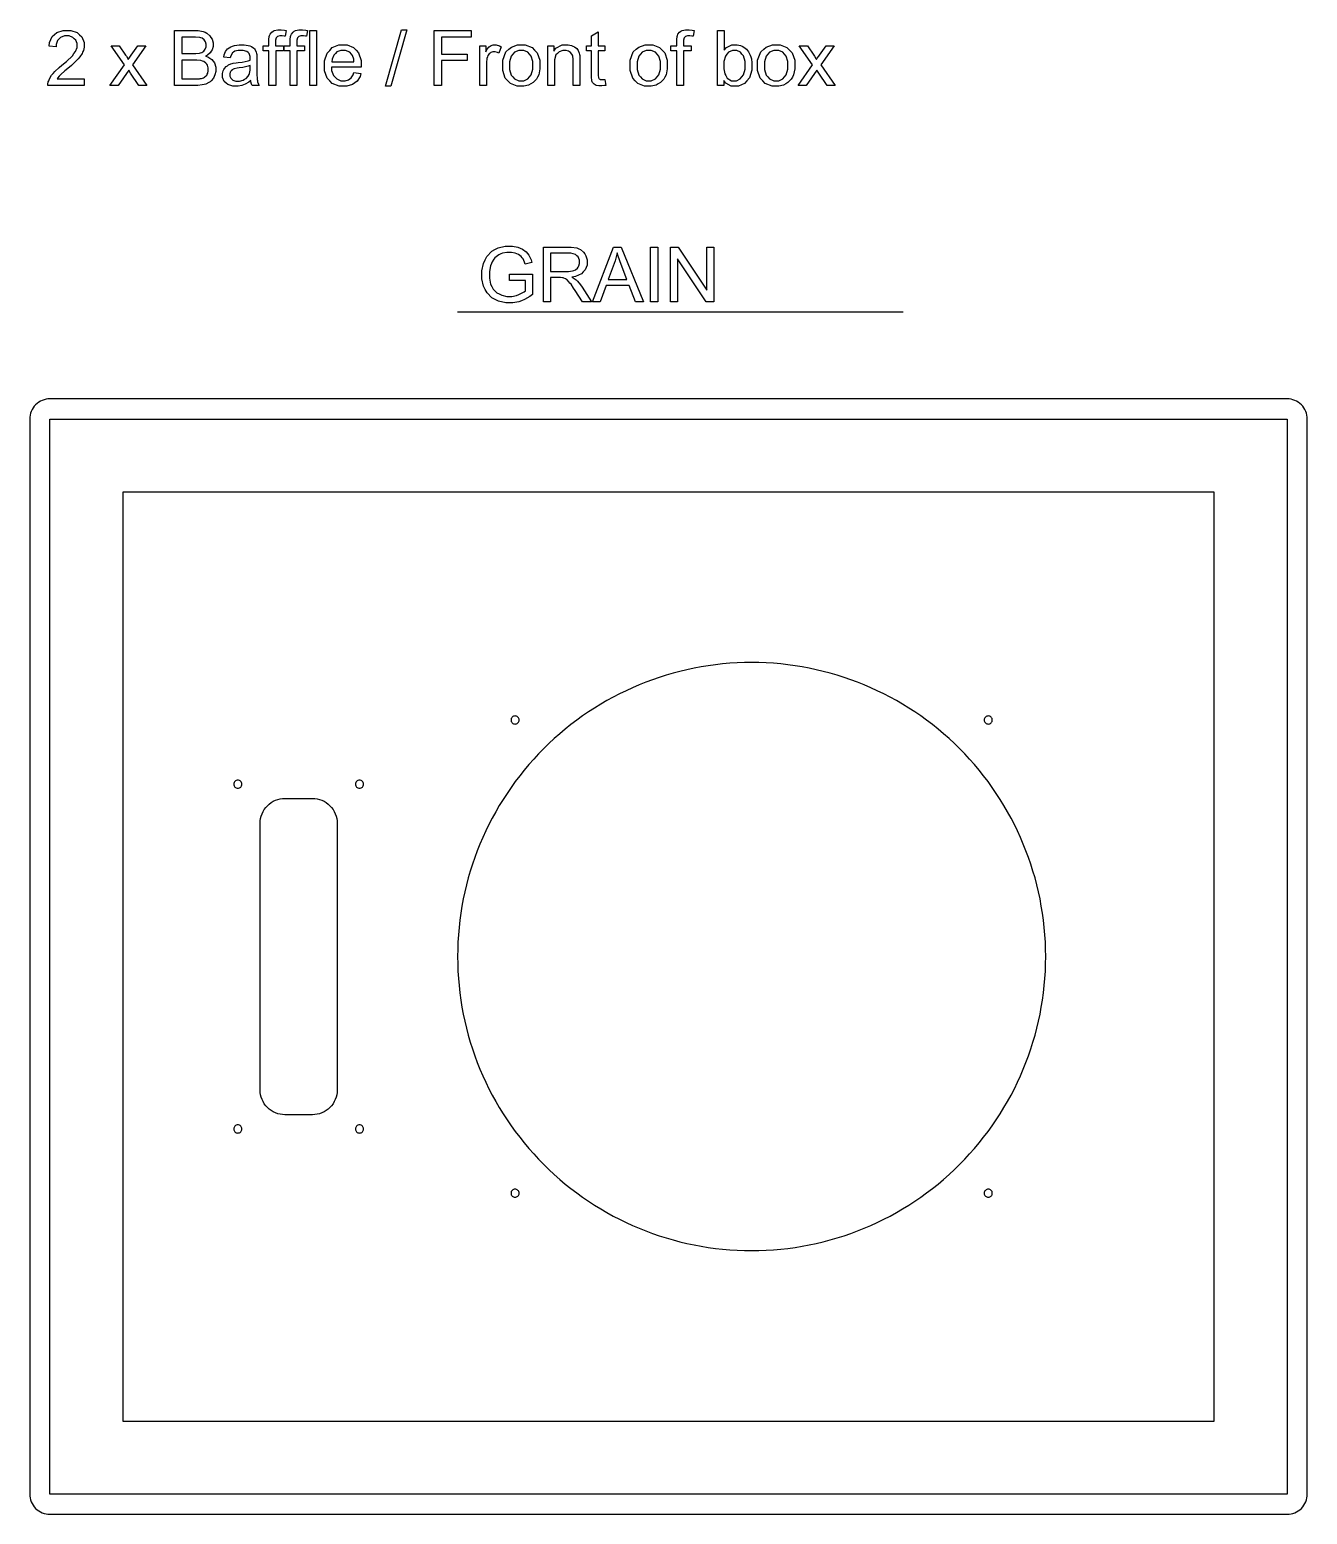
# Model space of a CAD drawing. Extents: x -3889 to -458, y -943 to -393.
# Drawn here: x -3889 to -3574, y -787.5 to -421.4 of the extents above; entities that cross this region are included whole.
import ezdxf

# ---------------------------------------------------------------- set-up
doc = ezdxf.new("R2010")
doc.units = 0
for name, color, linetype in [('ANNO', 7, 'CONTINUOUS'), ('HOLE-D2-9', 70, 'CONTINUOUS'), ('HOLE-D2-THRU', 3, 'CONTINUOUS'), ('NEST-BOUNDARY', 7, 'CONTINUOUS'), ('POCKET-9', 1, 'CONTINUOUS'), ('PROFILE', 5, 'CONTINUOUS')]:
    doc.layers.add(name, color=color, linetype=linetype)

msp = doc.modelspace()

# ---------------------------------------------------------------- linework, layer by layer
at = {"layer": 'ANNO'}
for points in [[(-3875.56, -433.58), (-3875.56, -435.17), (-3884.47, -435.17), (-3884.48, -434.87), (-3884.38, -434.29), (-3884.28, -434.02), (-3884.11, -433.56), (-3883.56, -432.67), (-3883.19, -432.22), (-3882.81, -431.78), (-3881.73, -430.76), (-3881.02, -430.18), (-3879.93, -429.28), (-3878.44, -427.85), (-3878.05, -427.32), (-3877.67, -426.79), (-3877.28, -425.8), (-3877.28, -425.33), (-3877.28, -424.84), (-3877.63, -424.01), (-3877.98, -423.67), (-3878.33, -423.33), (-3879.25, -422.99), (-3879.82, -422.99), (-3880.42, -422.99), (-3881.37, -423.35), (-3881.73, -423.71), (-3882.09, -424.07), (-3882.46, -425.06), (-3882.46, -425.69), (-3884.16, -425.52), (-3884.07, -424.56), (-3883.42, -423.11), (-3882.84, -422.61), (-3882.27, -422.11), (-3880.74, -421.62), (-3879.78, -421.62), (-3878.81, -421.62), (-3877.27, -422.15), (-3876.71, -422.69), (-3876.14, -423.23), (-3875.57, -424.57), (-3875.57, -425.36), (-3875.57, -425.77), (-3875.74, -426.57), (-3875.91, -426.96), (-3876.07, -427.35), (-3876.62, -428.17), (-3877.01, -428.61), (-3877.39, -429.04), (-3878.67, -430.23), (-3879.56, -430.98), (-3880.3, -431.61), (-3881.26, -432.46), (-3881.47, -432.68), (-3881.68, -432.9), (-3882.03, -433.35), (-3882.17, -433.58)], [(-3853.29, -435.17), (-3853.29, -421.67), (-3848.22, -421.67), (-3847.45, -421.67), (-3846.2, -421.87), (-3845.74, -422.08), (-3845.27, -422.28), (-3844.54, -422.92), (-3844.27, -423.34), (-3844.01, -423.77), (-3843.74, -424.66), (-3843.74, -425.12), (-3843.74, -425.56), (-3843.98, -426.37), (-3844.21, -426.75), (-3844.44, -427.14), (-3845.15, -427.75), (-3845.63, -427.99), (-3845.02, -428.17), (-3844.08, -428.78), (-3843.75, -429.21), (-3843.42, -429.65), (-3843.09, -430.67), (-3843.09, -431.26), (-3843.09, -431.73), (-3843.29, -432.61), (-3843.49, -433.02), (-3843.69, -433.43), (-3844.19, -434.06), (-3844.48, -434.28), (-3844.78, -434.5), (-3845.52, -434.83), (-3845.96, -434.94), (-3846.41, -435.06), (-3847.49, -435.17), (-3848.14, -435.17)], [(-3851.5, -427.34), (-3848.58, -427.34), (-3847.98, -427.34), (-3847.13, -427.26), (-3846.87, -427.18), (-3846.53, -427.08), (-3846.02, -426.75), (-3845.84, -426.51), (-3845.67, -426.28), (-3845.5, -425.69), (-3845.5, -425.33), (-3845.5, -425), (-3845.66, -424.41), (-3845.82, -424.15), (-3845.98, -423.9), (-3846.44, -423.55), (-3846.74, -423.45), (-3847.04, -423.36), (-3848.07, -423.26), (-3848.8, -423.26), (-3851.5, -423.26)], [(-3829.98, -435.17), (-3829.98, -426.66), (-3831.44, -426.66), (-3831.44, -425.38), (-3829.98, -425.38), (-3829.98, -424.34), (-3829.98, -423.85), (-3829.89, -423.12), (-3829.81, -422.88), (-3829.69, -422.56), (-3829.27, -422.04), (-3828.96, -421.84), (-3828.66, -421.64), (-3827.82, -421.44), (-3827.28, -421.44), (-3826.93, -421.44), (-3826.15, -421.52), (-3825.73, -421.61), (-3825.98, -423.04), (-3826.24, -423), (-3826.72, -422.95), (-3826.95, -422.95), (-3827.33, -422.95), (-3827.86, -423.11), (-3828.02, -423.27), (-3828.18, -423.44), (-3828.33, -424.04), (-3828.33, -424.48), (-3828.33, -425.38), (-3826.43, -425.38), (-3826.43, -426.66), (-3828.32, -426.66), (-3828.32, -435.17)], [(-3824.74, -435.17), (-3824.74, -426.66), (-3826.2, -426.66), (-3826.2, -425.38), (-3824.74, -425.38), (-3824.74, -424.34), (-3824.74, -423.85), (-3824.66, -423.12), (-3824.57, -422.88), (-3824.45, -422.56), (-3824.03, -422.04), (-3823.73, -421.84), (-3823.42, -421.64), (-3822.58, -421.44), (-3822.04, -421.44), (-3821.69, -421.44), (-3820.91, -421.52), (-3820.49, -421.61), (-3820.74, -423.04), (-3821, -423), (-3821.49, -422.95), (-3821.72, -422.95), (-3822.09, -422.95), (-3822.63, -423.11), (-3822.78, -423.27), (-3822.94, -423.44), (-3823.1, -424.04), (-3823.1, -424.48), (-3823.1, -425.38), (-3821.19, -425.38), (-3821.19, -426.66), (-3823.08, -426.66), (-3823.08, -435.17)], [(-3819.94, -435.17), (-3819.94, -421.67), (-3818.28, -421.67), (-3818.28, -435.17)], [(-3801.24, -435.4), (-3797.33, -421.45), (-3795.99, -421.45), (-3799.91, -435.4)], [(-3789.22, -435.17), (-3789.22, -421.67), (-3780.12, -421.67), (-3780.12, -423.26), (-3787.43, -423.26), (-3787.43, -427.45), (-3781.1, -427.45), (-3781.1, -429.04), (-3787.43, -429.04), (-3787.43, -435.17)], [(-3747.16, -433.69), (-3746.92, -435.16), (-3747.27, -435.23), (-3747.89, -435.3), (-3748.17, -435.3), (-3748.62, -435.3), (-3749.32, -435.16), (-3749.57, -435.02), (-3749.82, -434.88), (-3750.17, -434.5), (-3750.27, -434.27), (-3750.37, -434.03), (-3750.47, -433.05), (-3750.47, -432.3), (-3750.47, -426.66), (-3751.7, -426.66), (-3751.7, -425.38), (-3750.47, -425.38), (-3750.47, -422.96), (-3748.81, -421.97), (-3748.81, -425.38), (-3747.16, -425.38), (-3747.16, -426.66), (-3748.81, -426.66), (-3748.81, -432.4), (-3748.81, -432.75), (-3748.77, -433.21), (-3748.72, -433.31), (-3748.68, -433.41), (-3748.54, -433.57), (-3748.44, -433.63), (-3748.34, -433.69), (-3748.06, -433.75), (-3747.88, -433.75), (-3747.75, -433.75), (-3747.39, -433.72)], [(-3729.43, -435.17), (-3729.43, -426.66), (-3730.89, -426.66), (-3730.89, -425.38), (-3729.43, -425.38), (-3729.43, -424.34), (-3729.43, -423.85), (-3729.35, -423.12), (-3729.26, -422.88), (-3729.14, -422.56), (-3728.72, -422.04), (-3728.42, -421.84), (-3728.11, -421.64), (-3727.27, -421.44), (-3726.73, -421.44), (-3726.38, -421.44), (-3725.6, -421.52), (-3725.18, -421.61), (-3725.43, -423.04), (-3725.69, -423), (-3726.18, -422.95), (-3726.41, -422.95), (-3726.78, -422.95), (-3727.32, -423.11), (-3727.47, -423.27), (-3727.63, -423.44), (-3727.79, -424.04), (-3727.79, -424.48), (-3727.79, -425.38), (-3725.88, -425.38), (-3725.88, -426.66), (-3727.77, -426.66), (-3727.77, -435.17)], [(-3717.83, -435.17), (-3719.37, -435.17), (-3719.37, -421.67), (-3717.71, -421.67), (-3717.71, -426.48), (-3717.18, -425.83), (-3715.84, -425.17), (-3715.03, -425.17), (-3714.58, -425.17), (-3713.72, -425.35), (-3713.32, -425.53), (-3712.92, -425.71), (-3712.26, -426.22), (-3712, -426.55), (-3711.74, -426.88), (-3711.33, -427.68), (-3711.18, -428.14), (-3711.04, -428.6), (-3710.89, -429.6), (-3710.89, -430.13), (-3710.89, -431.39), (-3711.51, -433.33), (-3712.13, -434.01), (-3712.75, -434.7), (-3714.24, -435.39), (-3715.11, -435.39), (-3715.98, -435.39), (-3717.33, -434.66), (-3717.83, -433.94)], [(-3869.19, -435.17), (-3865.62, -430.1), (-3868.92, -425.38), (-3866.87, -425.38), (-3865.33, -427.68), (-3865.12, -428), (-3864.79, -428.54), (-3864.67, -428.75), (-3864.46, -428.47), (-3864.09, -427.94), (-3863.93, -427.7), (-3862.29, -425.38), (-3860.3, -425.38), (-3863.6, -430.07), (-3860.05, -435.17), (-3862.07, -435.17), (-3864.09, -432.14), (-3864.56, -431.39), (-3867.19, -435.17)], [(-3834.48, -433.97), (-3834.94, -434.36), (-3835.83, -434.91), (-3836.26, -435.07), (-3836.68, -435.23), (-3837.59, -435.39), (-3838.08, -435.39), (-3838.89, -435.39), (-3840.12, -434.99), (-3840.56, -434.6), (-3840.99, -434.21), (-3841.42, -433.2), (-3841.42, -432.59), (-3841.42, -432.23), (-3841.26, -431.57), (-3841.09, -431.28), (-3840.93, -430.98), (-3840.5, -430.5), (-3840.24, -430.32), (-3839.97, -430.14), (-3839.38, -429.87), (-3839.05, -429.78), (-3838.8, -429.71), (-3838.07, -429.59), (-3837.58, -429.53), (-3836.57, -429.41), (-3835.1, -429.13), (-3834.63, -428.96), (-3834.62, -428.79), (-3834.62, -428.57), (-3834.62, -428.53), (-3834.62, -428.02), (-3834.85, -427.31), (-3835.08, -427.1), (-3835.4, -426.82), (-3836.34, -426.54), (-3836.97, -426.54), (-3837.55, -426.54), (-3838.42, -426.75), (-3838.69, -426.95), (-3838.97, -427.15), (-3839.38, -427.88), (-3839.52, -428.39), (-3841.14, -428.18), (-3841.03, -427.66), (-3840.66, -426.82), (-3840.41, -426.5), (-3840.16, -426.18), (-3839.42, -425.68), (-3838.94, -425.51), (-3838.47, -425.34), (-3837.36, -425.17), (-3836.73, -425.17), (-3836.1, -425.17), (-3835.08, -425.31), (-3834.69, -425.46), (-3834.3, -425.61), (-3833.72, -425.98), (-3833.54, -426.2), (-3833.36, -426.43), (-3833.1, -426.99), (-3833.02, -427.33), (-3832.98, -427.54), (-3832.94, -428.31), (-3832.94, -428.86), (-3832.94, -431.07), (-3832.94, -432.22), (-3832.89, -433.69), (-3832.84, -433.99), (-3832.78, -434.3), (-3832.57, -434.89), (-3832.42, -435.17), (-3834.14, -435.17), (-3834.27, -434.91), (-3834.44, -434.31)], [(-3809.04, -432.01), (-3807.32, -432.23), (-3807.52, -432.98), (-3808.27, -434.14), (-3808.82, -434.56), (-3809.37, -434.97), (-3810.76, -435.39), (-3811.62, -435.39), (-3812.69, -435.39), (-3814.39, -434.73), (-3815.01, -434.06), (-3815.64, -433.4), (-3816.27, -431.55), (-3816.27, -430.36), (-3816.27, -429.13), (-3815.63, -427.21), (-3815, -426.53), (-3814.37, -425.85), (-3812.72, -425.17), (-3811.71, -425.17), (-3810.73, -425.17), (-3809.13, -425.83), (-3808.51, -426.5), (-3807.89, -427.17), (-3807.26, -429.05), (-3807.26, -430.26), (-3807.26, -430.33), (-3807.27, -430.55), (-3807.27, -430.7), (-3814.57, -430.7), (-3814.52, -431.51), (-3814.07, -432.74), (-3813.66, -433.17), (-3813.25, -433.59), (-3812.23, -434.02), (-3811.61, -434.02), (-3811.16, -434.02), (-3810.38, -433.78), (-3810.06, -433.54), (-3809.74, -433.3), (-3809.23, -432.54)], [(-3814.47, -429.34), (-3809.02, -429.34), (-3809.07, -428.72), (-3809.39, -427.8), (-3809.65, -427.49), (-3810.04, -427.01), (-3811.07, -426.53), (-3811.7, -426.53), (-3812.27, -426.53), (-3813.23, -426.91), (-3813.61, -427.29), (-3814, -427.68), (-3814.43, -428.7)], [(-3778.02, -435.17), (-3778.02, -425.38), (-3776.53, -425.38), (-3776.53, -426.87), (-3776.24, -426.35), (-3775.72, -425.66), (-3775.47, -425.5), (-3775.23, -425.33), (-3774.7, -425.17), (-3774.42, -425.17), (-3774, -425.17), (-3773.15, -425.43), (-3772.72, -425.7), (-3773.29, -427.23), (-3773.6, -427.06), (-3774.2, -426.88), (-3774.5, -426.88), (-3774.77, -426.88), (-3775.26, -427.04), (-3775.47, -427.21), (-3775.69, -427.37), (-3776, -427.82), (-3776.09, -428.11), (-3776.23, -428.56), (-3776.36, -429.52), (-3776.36, -430.05), (-3776.36, -435.17)], [(-3772.35, -430.28), (-3772.35, -428.92), (-3771.6, -426.91), (-3770.85, -426.25), (-3770.21, -425.71), (-3768.68, -425.17), (-3767.77, -425.17), (-3766.77, -425.17), (-3765.12, -425.83), (-3764.48, -426.49), (-3763.84, -427.15), (-3763.2, -428.97), (-3763.2, -430.14), (-3763.2, -431.08), (-3763.48, -432.57), (-3763.77, -433.11), (-3764.05, -433.65), (-3764.87, -434.49), (-3765.41, -434.79), (-3765.95, -435.09), (-3767.13, -435.39), (-3767.77, -435.39), (-3768.8, -435.39), (-3770.46, -434.73), (-3771.09, -434.07), (-3771.72, -433.41), (-3772.35, -431.51)], [(-3770.65, -430.28), (-3770.65, -431.22), (-3770.24, -432.62), (-3769.83, -433.09), (-3769.42, -433.56), (-3768.39, -434.02), (-3767.77, -434.02), (-3767.16, -434.02), (-3766.13, -433.55), (-3765.72, -433.08), (-3765.31, -432.61), (-3764.9, -431.18), (-3764.9, -430.22), (-3764.9, -429.32), (-3765.31, -427.94), (-3765.73, -427.48), (-3766.14, -427.01), (-3767.16, -426.54), (-3767.77, -426.54), (-3768.39, -426.54), (-3769.42, -427.01), (-3769.83, -427.47), (-3770.24, -427.94), (-3770.65, -429.34)], [(-3761.26, -435.17), (-3761.26, -425.38), (-3759.76, -425.38), (-3759.76, -426.77), (-3759.22, -425.97), (-3757.67, -425.17), (-3756.65, -425.17), (-3756.21, -425.17), (-3755.4, -425.33), (-3755.03, -425.48), (-3754.66, -425.64), (-3754.11, -426.06), (-3753.93, -426.32), (-3753.74, -426.58), (-3753.48, -427.19), (-3753.41, -427.54), (-3753.36, -427.77), (-3753.32, -428.58), (-3753.32, -429.15), (-3753.32, -435.17), (-3754.98, -435.17), (-3754.98, -429.22), (-3754.98, -428.71), (-3755.08, -427.95), (-3755.17, -427.7), (-3755.27, -427.45), (-3755.61, -427.05), (-3755.86, -426.9), (-3756.1, -426.75), (-3756.68, -426.6), (-3757.01, -426.6), (-3757.54, -426.6), (-3758.45, -426.93), (-3758.83, -427.27), (-3759.21, -427.61), (-3759.6, -428.88), (-3759.6, -429.82), (-3759.6, -435.17)], [(-3740.93, -430.28), (-3740.93, -428.92), (-3740.17, -426.91), (-3739.42, -426.25), (-3738.79, -425.71), (-3737.25, -425.17), (-3736.34, -425.17), (-3735.34, -425.17), (-3733.69, -425.83), (-3733.05, -426.49), (-3732.41, -427.15), (-3731.77, -428.97), (-3731.77, -430.14), (-3731.77, -431.08), (-3732.06, -432.57), (-3732.34, -433.11), (-3732.62, -433.65), (-3733.44, -434.49), (-3733.99, -434.79), (-3734.53, -435.09), (-3735.71, -435.39), (-3736.34, -435.39), (-3737.37, -435.39), (-3739.03, -434.73), (-3739.66, -434.07), (-3740.29, -433.41), (-3740.93, -431.51)], [(-3739.22, -430.28), (-3739.22, -431.22), (-3738.82, -432.62), (-3738.41, -433.09), (-3738, -433.56), (-3736.97, -434.02), (-3736.34, -434.02), (-3735.73, -434.02), (-3734.7, -433.55), (-3734.29, -433.08), (-3733.88, -432.61), (-3733.47, -431.18), (-3733.47, -430.22), (-3733.47, -429.32), (-3733.89, -427.94), (-3734.3, -427.48), (-3734.71, -427.01), (-3735.73, -426.54), (-3736.34, -426.54), (-3736.97, -426.54), (-3738, -427.01), (-3738.41, -427.47), (-3738.82, -427.94), (-3739.22, -429.34)], [(-3717.84, -430.2), (-3717.84, -431.08), (-3717.6, -432.35), (-3717.36, -432.74), (-3716.97, -433.38), (-3715.92, -434.02), (-3715.25, -434.02), (-3714.71, -434.02), (-3713.77, -433.55), (-3713.38, -433.08), (-3712.98, -432.61), (-3712.59, -431.2), (-3712.59, -430.27), (-3712.59, -429.31), (-3712.97, -427.9), (-3713.35, -427.44), (-3713.73, -426.99), (-3714.64, -426.53), (-3715.18, -426.53), (-3715.72, -426.53), (-3716.66, -427), (-3717.05, -427.47), (-3717.45, -427.94), (-3717.84, -429.31)], [(-3709.5, -430.28), (-3709.5, -428.92), (-3708.74, -426.91), (-3707.99, -426.25), (-3707.36, -425.71), (-3705.82, -425.17), (-3704.92, -425.17), (-3703.91, -425.17), (-3702.26, -425.83), (-3701.62, -426.49), (-3700.98, -427.15), (-3700.34, -428.97), (-3700.34, -430.14), (-3700.34, -431.08), (-3700.63, -432.57), (-3700.91, -433.11), (-3701.19, -433.65), (-3702.02, -434.49), (-3702.56, -434.79), (-3703.1, -435.09), (-3704.28, -435.39), (-3704.92, -435.39), (-3705.94, -435.39), (-3707.6, -434.73), (-3708.23, -434.07), (-3708.87, -433.41), (-3709.5, -431.51)], [(-3707.8, -430.28), (-3707.8, -431.22), (-3707.39, -432.62), (-3706.98, -433.09), (-3706.57, -433.56), (-3705.54, -434.02), (-3704.92, -434.02), (-3704.3, -434.02), (-3703.27, -433.55), (-3702.86, -433.08), (-3702.46, -432.61), (-3702.05, -431.18), (-3702.05, -430.22), (-3702.05, -429.32), (-3702.46, -427.94), (-3702.87, -427.48), (-3703.28, -427.01), (-3704.3, -426.54), (-3704.92, -426.54), (-3705.54, -426.54), (-3706.57, -427.01), (-3706.98, -427.47), (-3707.39, -427.94), (-3707.8, -429.34)], [(-3699.51, -435.17), (-3695.94, -430.1), (-3699.24, -425.38), (-3697.19, -425.38), (-3695.65, -427.68), (-3695.44, -428), (-3695.11, -428.54), (-3694.99, -428.75), (-3694.78, -428.47), (-3694.41, -427.94), (-3694.25, -427.7), (-3692.61, -425.38), (-3690.62, -425.38), (-3693.92, -430.07), (-3690.37, -435.17), (-3692.39, -435.17), (-3694.41, -432.14), (-3694.88, -431.39), (-3697.5, -435.17)], [(-3851.5, -433.58), (-3848.13, -433.58), (-3847.7, -433.58), (-3847.09, -433.54), (-3846.92, -433.51), (-3846.61, -433.46), (-3846.09, -433.27), (-3845.88, -433.14), (-3845.67, -433.01), (-3845.33, -432.64), (-3845.2, -432.39), (-3845.06, -432.15), (-3844.93, -431.58), (-3844.93, -431.25), (-3844.93, -430.88), (-3845.12, -430.22), (-3845.32, -429.94), (-3845.51, -429.66), (-3846.05, -429.27), (-3846.4, -429.16), (-3846.74, -429.05), (-3847.73, -428.93), (-3848.38, -428.93), (-3851.5, -428.93)], [(-3834.62, -430.26), (-3835.07, -430.44), (-3836.42, -430.75), (-3837.32, -430.88), (-3837.83, -430.96), (-3838.56, -431.12), (-3838.77, -431.21), (-3838.98, -431.31), (-3839.31, -431.58), (-3839.42, -431.75), (-3839.54, -431.93), (-3839.65, -432.32), (-3839.65, -432.54), (-3839.65, -432.87), (-3839.4, -433.43), (-3839.15, -433.65), (-3838.9, -433.87), (-3838.17, -434.09), (-3837.68, -434.09), (-3837.21, -434.09), (-3836.36, -433.88), (-3835.98, -433.67), (-3835.61, -433.46), (-3835.07, -432.89), (-3834.89, -432.52), (-3834.76, -432.24), (-3834.63, -431.41), (-3834.63, -430.86)], [(-3770.7, -483.27), (-3770.7, -481.68), (-3764.98, -481.68), (-3764.98, -486.69), (-3765.64, -487.21), (-3766.99, -488), (-3767.69, -488.27), (-3768.39, -488.53), (-3769.83, -488.79), (-3770.57, -488.79), (-3771.56, -488.79), (-3773.37, -488.37), (-3774.18, -487.94), (-3774.99, -487.52), (-3776.22, -486.29), (-3776.64, -485.48), (-3777.05, -484.67), (-3777.46, -482.87), (-3777.46, -481.88), (-3777.46, -480.89), (-3777.05, -479.06), (-3776.64, -478.2), (-3776.23, -477.35), (-3775.04, -476.08), (-3774.27, -475.66), (-3773.5, -475.25), (-3771.71, -474.84), (-3770.71, -474.84), (-3769.97, -474.84), (-3768.65, -475.07), (-3768.06, -475.31), (-3767.47, -475.55), (-3766.54, -476.21), (-3766.2, -476.63), (-3765.87, -477.05), (-3765.36, -478.16), (-3765.18, -478.84), (-3766.8, -479.28), (-3766.95, -478.77), (-3767.33, -477.96), (-3767.55, -477.66), (-3767.78, -477.37), (-3768.42, -476.89), (-3768.84, -476.72), (-3769.26, -476.54), (-3770.19, -476.36), (-3770.7, -476.36), (-3771.31, -476.36), (-3772.37, -476.55), (-3772.82, -476.73), (-3773.27, -476.92), (-3773.99, -477.41), (-3774.26, -477.72), (-3774.54, -478.02), (-3774.96, -478.69), (-3775.11, -479.05), (-3775.37, -479.68), (-3775.63, -481.04), (-3775.63, -481.77), (-3775.63, -482.67), (-3775.32, -484.18), (-3775.01, -484.79), (-3774.7, -485.4), (-3773.79, -486.3), (-3773.2, -486.6), (-3772.6, -486.89), (-3771.34, -487.19), (-3770.67, -487.19), (-3770.09, -487.19), (-3768.96, -486.96), (-3768.41, -486.74), (-3767.86, -486.52), (-3767.02, -486.04), (-3766.73, -485.79), (-3766.73, -483.27)], [(-3762.32, -488.57), (-3762.32, -475.07), (-3756.34, -475.07), (-3755.44, -475.07), (-3754.07, -475.25), (-3753.6, -475.43), (-3753.14, -475.61), (-3752.39, -476.25), (-3752.11, -476.71), (-3751.83, -477.17), (-3751.54, -478.19), (-3751.54, -478.75), (-3751.54, -479.47), (-3752.01, -480.68), (-3752.47, -481.17), (-3752.94, -481.66), (-3754.37, -482.29), (-3755.34, -482.42), (-3754.99, -482.59), (-3754.45, -482.93), (-3754.27, -483.09), (-3753.87, -483.45), (-3753.14, -484.35), (-3752.79, -484.89), (-3750.45, -488.57), (-3752.68, -488.57), (-3754.47, -485.76), (-3754.86, -485.15), (-3755.5, -484.22), (-3755.76, -483.9), (-3756.01, -483.57), (-3756.46, -483.12), (-3756.66, -482.99), (-3756.86, -482.87), (-3757.27, -482.69), (-3757.47, -482.64), (-3757.63, -482.6), (-3758.12, -482.57), (-3758.47, -482.57), (-3760.54, -482.57), (-3760.54, -488.57)], [(-3750.22, -488.57), (-3745.03, -475.07), (-3743.11, -475.07), (-3737.6, -488.57), (-3739.64, -488.57), (-3741.2, -484.47), (-3746.85, -484.47), (-3748.33, -488.57)], [(-3735.87, -488.57), (-3735.87, -475.07), (-3734.09, -475.07), (-3734.09, -488.57)], [(-3730.96, -488.57), (-3730.96, -475.07), (-3729.12, -475.07), (-3722.05, -485.66), (-3722.05, -475.07), (-3720.33, -475.07), (-3720.33, -488.57), (-3722.17, -488.57), (-3729.24, -477.97), (-3729.24, -488.57)], [(-3760.54, -481.02), (-3756.7, -481.02), (-3756.09, -481.02), (-3755.13, -480.89), (-3754.79, -480.77), (-3754.44, -480.64), (-3753.92, -480.23), (-3753.74, -479.95), (-3753.56, -479.68), (-3753.38, -479.07), (-3753.38, -478.74), (-3753.38, -478.26), (-3753.73, -477.48), (-3754.08, -477.17), (-3754.42, -476.86), (-3755.52, -476.55), (-3756.27, -476.55), (-3760.54, -476.55)], [(-3746.34, -483.02), (-3741.76, -483.02), (-3743.17, -479.29), (-3743.49, -478.44), (-3743.97, -477.03), (-3744.13, -476.48), (-3744.26, -477.13), (-3744.62, -478.43), (-3744.85, -479.07)]]:
    msp.add_lwpolyline(points, close=True, dxfattribs=at)
msp.add_lwpolyline([(-3783.47, -491.04), (-3673.62, -491.04)], dxfattribs=at)
at = {"layer": 'HOLE-D2-9'}
for points in [[(-3837.65, -606.46, 0.414214), (-3838.65, -607.46, 0.414214), (-3837.65, -608.46, 0.414214), (-3836.65, -607.46, 0.414214)], [(-3807.65, -606.46, 0.414214), (-3808.65, -607.46, 0.414214), (-3807.65, -608.46, 0.414214), (-3806.65, -607.46, 0.414214)], [(-3837.65, -691.46, 0.414214), (-3838.65, -692.46, 0.414214), (-3837.65, -693.46, 0.414214), (-3836.65, -692.46, 0.414214)], [(-3807.65, -691.46, 0.414214), (-3808.65, -692.46, 0.414214), (-3807.65, -693.46, 0.414214), (-3806.65, -692.46, 0.414214)]]:
    msp.add_lwpolyline(points, format="xyb", close=True, dxfattribs=at)
at = {"layer": 'HOLE-D2-THRU'}
for points in [[(-3769.3, -590.63, 0.414214), (-3770.3, -591.63, 0.414214), (-3769.3, -592.63, 0.414214), (-3768.3, -591.63, 0.414214)], [(-3652.63, -590.63, 0.414214), (-3653.63, -591.63, 0.414214), (-3652.63, -592.63, 0.414214), (-3651.63, -591.63, 0.414214)], [(-3769.3, -707.3, 0.414214), (-3770.3, -708.3, 0.414214), (-3769.3, -709.3, 0.414214), (-3768.3, -708.3, 0.414214)], [(-3652.63, -707.3, 0.414214), (-3653.63, -708.3, 0.414214), (-3652.63, -709.3, 0.414214), (-3651.63, -708.3, 0.414214)]]:
    msp.add_lwpolyline(points, format="xyb", close=True, dxfattribs=at)
at = {"layer": 'NEST-BOUNDARY'}
msp.add_lwpolyline([(-3573.97, -517.46, 0.414214), (-3578.97, -512.46), (-3883.97, -512.46, 0.414214), (-3888.97, -517.46), (-3888.97, -782.46, 0.414214), (-3883.97, -787.46), (-3578.97, -787.46, 0.414214), (-3573.97, -782.46)], format="xyb", close=True, dxfattribs=at)
at = {"layer": 'POCKET-9'}
for points in [[(-3596.97, -517.46), (-3578.97, -517.46), (-3578.97, -782.46), (-3883.97, -782.46), (-3883.97, -517.46)], [(-3596.97, -535.46), (-3865.97, -535.46), (-3865.97, -764.46), (-3596.97, -764.46)]]:
    msp.add_lwpolyline(points, close=True, dxfattribs=at)
at = {"layer": 'PROFILE'}
msp.add_lwpolyline([(-3883.97, -782.46), (-3883.97, -517.46), (-3578.97, -517.46), (-3578.97, -782.46)], close=True, dxfattribs=at)
for points in [[(-3710.97, -577.46, 0.414214), (-3783.47, -649.96, 0.414214), (-3710.97, -722.46, 0.414214), (-3638.47, -649.96, 0.414214)], [(-3832.15, -682.84), (-3832.15, -617.08, -0.414214), (-3826.03, -610.96), (-3819.27, -610.96, -0.414214), (-3813.15, -617.08), (-3813.15, -682.84, -0.414214), (-3819.27, -688.96), (-3826.03, -688.96, -0.414214)]]:
    msp.add_lwpolyline(points, format="xyb", close=True, dxfattribs=at)

doc.saveas('drawing.dxf')
